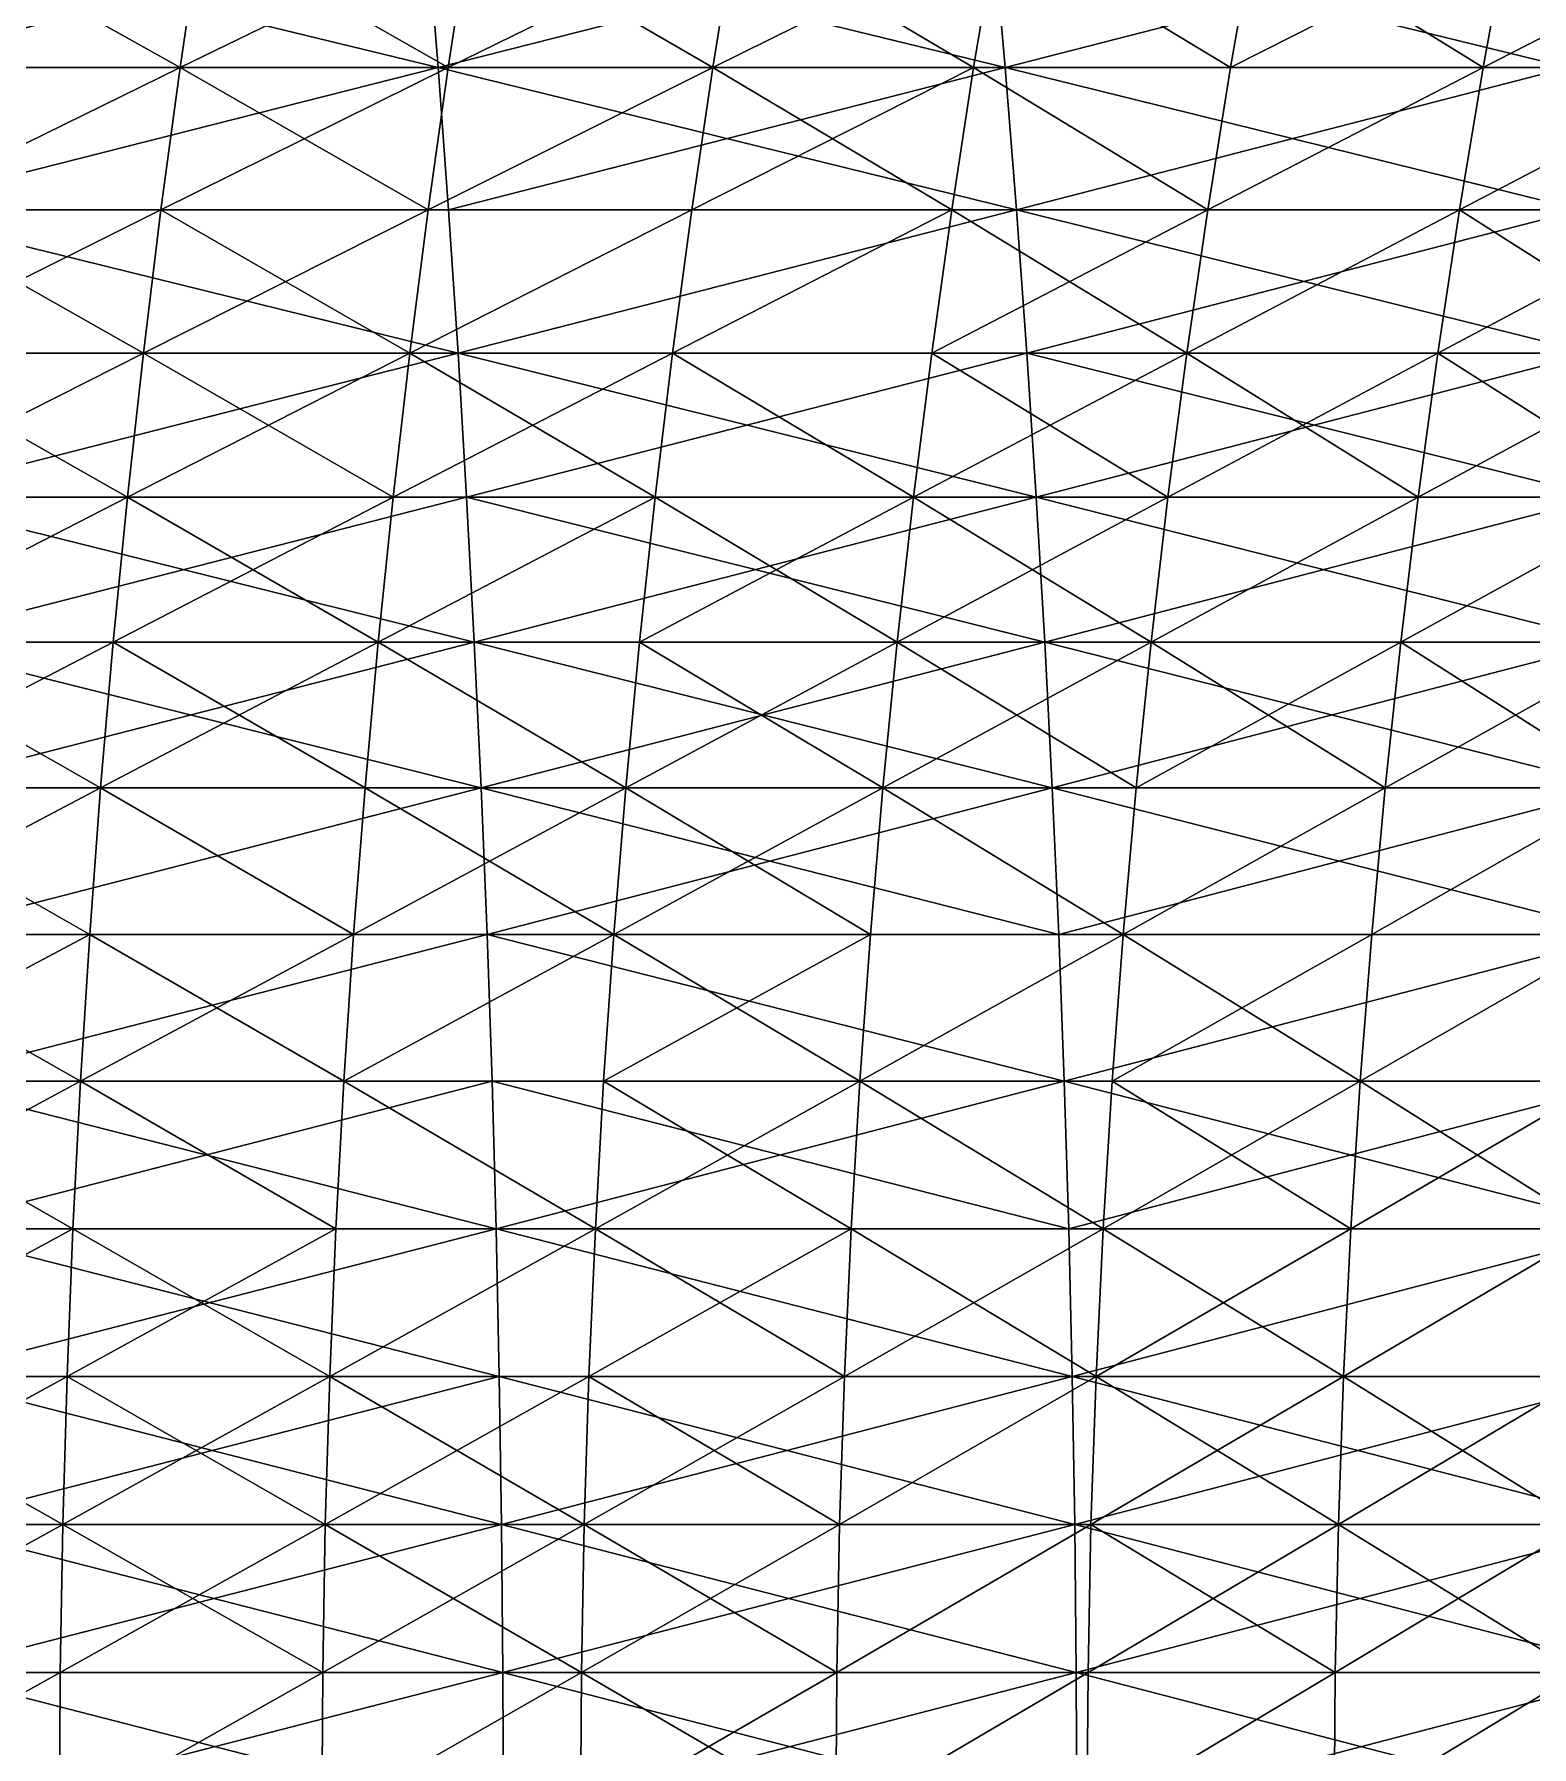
# Model space of a CAD drawing. Header units: millimetres. Extents: x -3250 to 8000, y -3250 to 3250.
# Drawn here: x 5526.6 to 5727.9, y 10 to 240.3 of the extents above; entities that cross this region are included whole.
import ezdxf

# ---------------------------------------------------------------- set-up
doc = ezdxf.new("R2010")
doc.units = ezdxf.units.MM
doc.header["$MEASUREMENT"] = 0
doc.layers.add('MESH_3D', color=2, linetype='CONTINUOUS')

msp = doc.modelspace()

# ---------------------------------------------------------------- linework, layer by layer
at = {"layer": 'MESH_3D'}
for points in [[(5502.8, 254.79, 520.84), (5580.85, 235.8, 533.4), (5504.16, 235.8, 514.88)], [(5502.8, 254.79, 520.84), (5579.34, 254.79, 539.32), (5580.85, 235.8, 533.4)], [(5579.34, 254.79, 26160.68), (5502.8, 254.79, 26179.16), (5504.16, 235.8, 26185.12)], [(5579.34, 254.79, 26160.68), (5504.16, 235.8, 26185.12), (5580.85, 235.8, 26166.6)], [(5509.63, 235.8, 2126.43), (5546.15, 235.8, 2144.58), (5548.94, 254.79, 2139.13)], [(5509.63, 235.8, 2126.43), (5548.94, 254.79, 2139.13), (5512.29, 254.79, 2120.92)], [(5546.15, 235.8, 24555.42), (5509.63, 235.8, 24573.57), (5512.29, 254.79, 24579.08)], [(5546.15, 235.8, 24555.42), (5512.29, 254.79, 24579.08), (5548.94, 254.79, 24560.87)], [(5546.15, 235.8, 2144.58), (5582.2, 235.8, 2163.63), (5548.94, 254.79, 2139.13)], [(5585.13, 254.79, 24541.74), (5546.15, 235.8, 24555.42), (5548.94, 254.79, 24560.87)], [(5582.2, 235.8, 24536.37), (5546.15, 235.8, 24555.42), (5585.13, 254.79, 24541.74)], [(5548.94, 254.79, 2139.13), (5582.2, 235.8, 2163.63), (5585.13, 254.79, 2158.26)], [(5579.34, 254.79, 539.32), (5657.06, 235.8, 553.82), (5580.85, 235.8, 533.4)], [(5579.34, 254.79, 539.32), (5655.41, 254.79, 559.7), (5657.06, 235.8, 553.82)], [(5655.41, 254.79, 26140.3), (5579.34, 254.79, 26160.68), (5580.85, 235.8, 26166.6)], [(5655.41, 254.79, 26140.3), (5580.85, 235.8, 26166.6), (5657.06, 235.8, 26146.18)], [(5582.2, 235.8, 2163.63), (5617.77, 235.8, 2183.58), (5620.83, 254.79, 2178.28)], [(5582.2, 235.8, 2163.63), (5620.83, 254.79, 2178.28), (5585.13, 254.79, 2158.26)], [(5617.77, 235.8, 24516.42), (5582.2, 235.8, 24536.37), (5585.13, 254.79, 24541.74)], [(5617.77, 235.8, 24516.42), (5585.13, 254.79, 24541.74), (5620.83, 254.79, 24521.72)], [(5617.77, 235.8, 2183.58), (5652.83, 235.8, 2204.41), (5620.83, 254.79, 2178.28)], [(5656.02, 254.79, 24500.81), (5617.77, 235.8, 24516.42), (5620.83, 254.79, 24521.72)], [(5652.83, 235.8, 24495.59), (5617.77, 235.8, 24516.42), (5656.02, 254.79, 24500.81)], [(5620.83, 254.79, 2178.28), (5652.83, 235.8, 2204.41), (5656.02, 254.79, 2199.19)], [(5652.83, 235.8, 2204.41), (5687.36, 235.8, 2226.1), (5656.02, 254.79, 2199.19)], [(5687.36, 235.8, 24473.9), (5652.83, 235.8, 24495.59), (5656.02, 254.79, 24500.81)], [(5655.41, 254.79, 559.7), (5730.94, 254.79, 581.97), (5732.74, 235.8, 576.13)], [(5655.41, 254.79, 559.7), (5732.74, 235.8, 576.13), (5657.06, 235.8, 553.82)], [(5730.94, 254.79, 26118.03), (5655.41, 254.79, 26140.3), (5657.06, 235.8, 26146.18)], [(5656.02, 254.79, 2199.19), (5687.36, 235.8, 2226.1), (5690.68, 254.79, 2220.96)], [(5687.36, 235.8, 24473.9), (5656.02, 254.79, 24500.81), (5690.68, 254.79, 24479.04)], [(5730.94, 254.79, 26118.03), (5657.06, 235.8, 26146.18), (5732.74, 235.8, 26123.87)], [(5687.36, 235.8, 2226.1), (5724.78, 254.79, 2243.6), (5690.68, 254.79, 2220.96)], [(5687.36, 235.8, 2226.1), (5721.33, 235.8, 2248.65), (5724.78, 254.79, 2243.6)], [(5721.33, 235.8, 24451.35), (5687.36, 235.8, 24473.9), (5690.68, 254.79, 24479.04)], [(5721.33, 235.8, 24451.35), (5690.68, 254.79, 24479.04), (5724.78, 254.79, 24456.4)], [(5721.33, 235.8, 2248.65), (5754.74, 235.8, 2272.04), (5758.31, 254.79, 2267.08)], [(5721.33, 235.8, 2248.65), (5758.31, 254.79, 2267.08), (5724.78, 254.79, 2243.6)], [(5754.74, 235.8, 24427.96), (5721.33, 235.8, 24451.35), (5724.78, 254.79, 24456.4)], [(5754.74, 235.8, 24427.96), (5724.78, 254.79, 24456.4), (5758.31, 254.79, 24432.92)], [(5504.16, 235.8, 514.88), (5580.85, 235.8, 533.4), (5505.41, 216.67, 509.38)], [(5580.85, 235.8, 26166.6), (5504.16, 235.8, 26185.12), (5505.41, 216.67, 26190.62)], [(5505.41, 216.67, 509.38), (5580.85, 235.8, 533.4), (5582.25, 216.67, 527.93)], [(5580.85, 235.8, 26166.6), (5505.41, 216.67, 26190.62), (5582.25, 216.67, 26172.07)], [(5507.19, 216.67, 2131.51), (5543.58, 216.67, 2149.6), (5546.15, 235.8, 2144.58)], [(5507.19, 216.67, 2131.51), (5546.15, 235.8, 2144.58), (5509.63, 235.8, 2126.43)], [(5546.15, 235.8, 24555.42), (5507.19, 216.67, 24568.49), (5509.63, 235.8, 24573.57)], [(5543.58, 216.67, 24550.4), (5507.19, 216.67, 24568.49), (5546.15, 235.8, 24555.42)], [(5543.58, 216.67, 2149.6), (5579.51, 216.67, 2168.59), (5582.2, 235.8, 2163.63)], [(5543.58, 216.67, 2149.6), (5582.2, 235.8, 2163.63), (5546.15, 235.8, 2144.58)], [(5579.51, 216.67, 24531.41), (5543.58, 216.67, 24550.4), (5546.15, 235.8, 24555.42)], [(5579.51, 216.67, 24531.41), (5546.15, 235.8, 24555.42), (5582.2, 235.8, 24536.37)], [(5579.51, 216.67, 2168.59), (5617.77, 235.8, 2183.58), (5582.2, 235.8, 2163.63)], [(5579.51, 216.67, 2168.59), (5614.95, 216.67, 2188.46), (5617.77, 235.8, 2183.58)], [(5617.77, 235.8, 24516.42), (5579.51, 216.67, 24531.41), (5582.2, 235.8, 24536.37)], [(5614.95, 216.67, 24511.54), (5579.51, 216.67, 24531.41), (5617.77, 235.8, 24516.42)], [(5580.85, 235.8, 533.4), (5658.59, 216.67, 548.39), (5582.25, 216.67, 527.93)], [(5580.85, 235.8, 533.4), (5657.06, 235.8, 553.82), (5658.59, 216.67, 548.39)], [(5657.06, 235.8, 26146.18), (5580.85, 235.8, 26166.6), (5582.25, 216.67, 26172.07)], [(5657.06, 235.8, 26146.18), (5582.25, 216.67, 26172.07), (5658.59, 216.67, 26151.61)], [(5614.95, 216.67, 2188.46), (5649.89, 216.67, 2209.22), (5652.83, 235.8, 2204.41)], [(5614.95, 216.67, 2188.46), (5652.83, 235.8, 2204.41), (5617.77, 235.8, 2183.58)], [(5649.89, 216.67, 24490.78), (5614.95, 216.67, 24511.54), (5617.77, 235.8, 24516.42)], [(5649.89, 216.67, 24490.78), (5617.77, 235.8, 24516.42), (5652.83, 235.8, 24495.59)], [(5649.89, 216.67, 2209.22), (5684.3, 216.67, 2230.84), (5652.83, 235.8, 2204.41)], [(5684.3, 216.67, 24469.16), (5649.89, 216.67, 24490.78), (5652.83, 235.8, 24495.59)], [(5652.83, 235.8, 2204.41), (5684.3, 216.67, 2230.84), (5687.36, 235.8, 2226.1)], [(5684.3, 216.67, 24469.16), (5652.83, 235.8, 24495.59), (5687.36, 235.8, 24473.9)], [(5657.06, 235.8, 553.82), (5732.74, 235.8, 576.13), (5734.4, 216.67, 570.74)], [(5657.06, 235.8, 553.82), (5734.4, 216.67, 570.74), (5658.59, 216.67, 548.39)], [(5732.74, 235.8, 26123.87), (5657.06, 235.8, 26146.18), (5658.59, 216.67, 26151.61)], [(5732.74, 235.8, 26123.87), (5658.59, 216.67, 26151.61), (5734.4, 216.67, 26129.26)], [(5684.3, 216.67, 2230.84), (5718.16, 216.67, 2253.31), (5721.33, 235.8, 2248.65)], [(5684.3, 216.67, 2230.84), (5721.33, 235.8, 2248.65), (5687.36, 235.8, 2226.1)], [(5721.33, 235.8, 24451.35), (5684.3, 216.67, 24469.16), (5687.36, 235.8, 24473.9)], [(5718.16, 216.67, 24446.69), (5684.3, 216.67, 24469.16), (5721.33, 235.8, 24451.35)], [(5718.16, 216.67, 2253.31), (5751.44, 216.67, 2276.62), (5754.74, 235.8, 2272.04)], [(5718.16, 216.67, 2253.31), (5754.74, 235.8, 2272.04), (5721.33, 235.8, 2248.65)], [(5754.74, 235.8, 24427.96), (5718.16, 216.67, 24446.69), (5721.33, 235.8, 24451.35)], [(5751.44, 216.67, 24423.38), (5718.16, 216.67, 24446.69), (5754.74, 235.8, 24427.96)], [(5504.95, 197.41, 2136.16), (5543.58, 216.67, 2149.6), (5507.19, 216.67, 2131.51)], [(5504.95, 197.41, 2136.16), (5541.22, 197.41, 2154.19), (5543.58, 216.67, 2149.6)], [(5541.22, 197.41, 24545.81), (5504.95, 197.41, 24563.84), (5507.19, 216.67, 24568.49)], [(5505.41, 216.67, 509.38), (5583.52, 197.41, 522.93), (5506.56, 197.41, 504.35)], [(5505.41, 216.67, 509.38), (5582.25, 216.67, 527.93), (5583.52, 197.41, 522.93)], [(5583.52, 197.41, 26177.07), (5505.41, 216.67, 26190.62), (5506.56, 197.41, 26195.65)], [(5582.25, 216.67, 26172.07), (5505.41, 216.67, 26190.62), (5583.52, 197.41, 26177.07)], [(5541.22, 197.41, 24545.81), (5507.19, 216.67, 24568.49), (5543.58, 216.67, 24550.4)], [(5541.22, 197.41, 2154.19), (5577.04, 197.41, 2173.12), (5579.51, 216.67, 2168.59)], [(5541.22, 197.41, 2154.19), (5579.51, 216.67, 2168.59), (5543.58, 216.67, 2149.6)], [(5577.04, 197.41, 24526.88), (5541.22, 197.41, 24545.81), (5543.58, 216.67, 24550.4)], [(5577.04, 197.41, 24526.88), (5543.58, 216.67, 24550.4), (5579.51, 216.67, 24531.41)], [(5577.04, 197.41, 2173.12), (5612.37, 197.41, 2192.94), (5614.95, 216.67, 2188.46)], [(5577.04, 197.41, 2173.12), (5614.95, 216.67, 2188.46), (5579.51, 216.67, 2168.59)], [(5614.95, 216.67, 24511.54), (5577.04, 197.41, 24526.88), (5579.51, 216.67, 24531.41)], [(5612.37, 197.41, 24507.06), (5577.04, 197.41, 24526.88), (5614.95, 216.67, 24511.54)], [(5582.25, 216.67, 527.93), (5658.59, 216.67, 548.39), (5583.52, 197.41, 522.93)], [(5658.59, 216.67, 26151.61), (5582.25, 216.67, 26172.07), (5583.52, 197.41, 26177.07)], [(5583.52, 197.41, 522.93), (5658.59, 216.67, 548.39), (5659.99, 197.41, 543.42)], [(5658.59, 216.67, 26151.61), (5583.52, 197.41, 26177.07), (5659.99, 197.41, 26156.58)], [(5612.37, 197.41, 2192.94), (5649.89, 216.67, 2209.22), (5614.95, 216.67, 2188.46)], [(5612.37, 197.41, 2192.94), (5647.2, 197.41, 2213.63), (5649.89, 216.67, 2209.22)], [(5649.89, 216.67, 24490.78), (5612.37, 197.41, 24507.06), (5614.95, 216.67, 24511.54)], [(5647.2, 197.41, 24486.37), (5612.37, 197.41, 24507.06), (5649.89, 216.67, 24490.78)], [(5647.2, 197.41, 2213.63), (5681.5, 197.41, 2235.18), (5684.3, 216.67, 2230.84)], [(5647.2, 197.41, 2213.63), (5684.3, 216.67, 2230.84), (5649.89, 216.67, 2209.22)], [(5681.5, 197.41, 24464.82), (5647.2, 197.41, 24486.37), (5649.89, 216.67, 24490.78)], [(5681.5, 197.41, 24464.82), (5649.89, 216.67, 24490.78), (5684.3, 216.67, 24469.16)], [(5658.59, 216.67, 548.39), (5734.4, 216.67, 570.74), (5735.92, 197.41, 565.81)], [(5658.59, 216.67, 548.39), (5735.92, 197.41, 565.81), (5659.99, 197.41, 543.42)], [(5734.4, 216.67, 26129.26), (5658.59, 216.67, 26151.61), (5659.99, 197.41, 26156.58)], [(5734.4, 216.67, 26129.26), (5659.99, 197.41, 26156.58), (5735.92, 197.41, 26134.19)], [(5681.5, 197.41, 2235.18), (5715.25, 197.41, 2257.58), (5718.16, 216.67, 2253.31)], [(5681.5, 197.41, 2235.18), (5718.16, 216.67, 2253.31), (5684.3, 216.67, 2230.84)], [(5718.16, 216.67, 24446.69), (5681.5, 197.41, 24464.82), (5684.3, 216.67, 24469.16)], [(5715.25, 197.41, 24442.42), (5681.5, 197.41, 24464.82), (5718.16, 216.67, 24446.69)], [(5715.25, 197.41, 2257.58), (5751.44, 216.67, 2276.62), (5718.16, 216.67, 2253.31)], [(5715.25, 197.41, 2257.58), (5748.43, 197.41, 2280.81), (5751.44, 216.67, 2276.62)], [(5748.43, 197.41, 24419.19), (5715.25, 197.41, 24442.42), (5718.16, 216.67, 24446.69)], [(5748.43, 197.41, 24419.19), (5718.16, 216.67, 24446.69), (5751.44, 216.67, 24423.38)], [(5502.92, 178.02, 2140.38), (5539.09, 178.02, 2158.36), (5541.22, 197.41, 2154.19)], [(5502.92, 178.02, 2140.38), (5541.22, 197.41, 2154.19), (5504.95, 197.41, 2136.16)], [(5539.09, 178.02, 24541.64), (5502.92, 178.02, 24559.62), (5504.95, 197.41, 24563.84)], [(5539.09, 178.02, 24541.64), (5504.95, 197.41, 24563.84), (5541.22, 197.41, 24545.81)], [(5506.56, 197.41, 504.35), (5583.52, 197.41, 522.93), (5507.6, 178.02, 499.79)], [(5583.52, 197.41, 26177.07), (5506.56, 197.41, 26195.65), (5507.6, 178.02, 26200.21)], [(5507.6, 178.02, 499.79), (5583.52, 197.41, 522.93), (5584.67, 178.02, 518.39)], [(5583.52, 197.41, 26177.07), (5507.6, 178.02, 26200.21), (5584.67, 178.02, 26181.61)], [(5539.09, 178.02, 2158.36), (5574.8, 178.02, 2177.23), (5577.04, 197.41, 2173.12)], [(5539.09, 178.02, 2158.36), (5577.04, 197.41, 2173.12), (5541.22, 197.41, 2154.19)], [(5574.8, 178.02, 24522.77), (5539.09, 178.02, 24541.64), (5541.22, 197.41, 24545.81)], [(5574.8, 178.02, 24522.77), (5541.22, 197.41, 24545.81), (5577.04, 197.41, 24526.88)], [(5574.8, 178.02, 2177.23), (5610.03, 178.02, 2196.99), (5612.37, 197.41, 2192.94)], [(5574.8, 178.02, 2177.23), (5612.37, 197.41, 2192.94), (5577.04, 197.41, 2173.12)], [(5610.03, 178.02, 24503.01), (5574.8, 178.02, 24522.77), (5577.04, 197.41, 24526.88)], [(5610.03, 178.02, 24503.01), (5577.04, 197.41, 24526.88), (5612.37, 197.41, 24507.06)], [(5583.52, 197.41, 522.93), (5659.99, 197.41, 543.42), (5661.26, 178.02, 538.91)], [(5583.52, 197.41, 522.93), (5661.26, 178.02, 538.91), (5584.67, 178.02, 518.39)], [(5659.99, 197.41, 26156.58), (5583.52, 197.41, 26177.07), (5584.67, 178.02, 26181.61)], [(5659.99, 197.41, 26156.58), (5584.67, 178.02, 26181.61), (5661.26, 178.02, 26161.09)], [(5610.03, 178.02, 2196.99), (5644.76, 178.02, 2217.62), (5612.37, 197.41, 2192.94)], [(5644.76, 178.02, 24482.38), (5610.03, 178.02, 24503.01), (5612.37, 197.41, 24507.06)], [(5612.37, 197.41, 2192.94), (5644.76, 178.02, 2217.62), (5647.2, 197.41, 2213.63)], [(5644.76, 178.02, 24482.38), (5612.37, 197.41, 24507.06), (5647.2, 197.41, 24486.37)], [(5644.76, 178.02, 2217.62), (5681.5, 197.41, 2235.18), (5647.2, 197.41, 2213.63)], [(5644.76, 178.02, 2217.62), (5678.96, 178.02, 2239.11), (5681.5, 197.41, 2235.18)], [(5678.96, 178.02, 24460.89), (5644.76, 178.02, 24482.38), (5647.2, 197.41, 24486.37)], [(5678.96, 178.02, 24460.89), (5647.2, 197.41, 24486.37), (5681.5, 197.41, 24464.82)], [(5659.99, 197.41, 543.42), (5735.92, 197.41, 565.81), (5737.3, 178.02, 561.33)], [(5659.99, 197.41, 543.42), (5737.3, 178.02, 561.33), (5661.26, 178.02, 538.91)], [(5735.92, 197.41, 26134.19), (5659.99, 197.41, 26156.58), (5661.26, 178.02, 26161.09)], [(5735.92, 197.41, 26134.19), (5661.26, 178.02, 26161.09), (5737.3, 178.02, 26138.67)], [(5678.96, 178.02, 2239.11), (5712.61, 178.02, 2261.45), (5715.25, 197.41, 2257.58)], [(5678.96, 178.02, 2239.11), (5715.25, 197.41, 2257.58), (5681.5, 197.41, 2235.18)], [(5712.61, 178.02, 24438.55), (5678.96, 178.02, 24460.89), (5681.5, 197.41, 24464.82)], [(5712.61, 178.02, 24438.55), (5681.5, 197.41, 24464.82), (5715.25, 197.41, 24442.42)], [(5712.61, 178.02, 2261.45), (5745.7, 178.02, 2284.61), (5748.43, 197.41, 2280.81)], [(5712.61, 178.02, 2261.45), (5748.43, 197.41, 2280.81), (5715.25, 197.41, 2257.58)], [(5745.7, 178.02, 24415.39), (5712.61, 178.02, 24438.55), (5715.25, 197.41, 24442.42)], [(5745.7, 178.02, 24415.39), (5715.25, 197.41, 24442.42), (5748.43, 197.41, 24419.19)], [(5501.1, 158.52, 2144.16), (5537.17, 158.52, 2162.09), (5539.09, 178.02, 2158.36)], [(5501.1, 158.52, 2144.16), (5539.09, 178.02, 2158.36), (5502.92, 178.02, 2140.38)], [(5539.09, 178.02, 24541.64), (5501.1, 158.52, 24555.84), (5502.92, 178.02, 24559.62)], [(5537.17, 158.52, 24537.91), (5501.1, 158.52, 24555.84), (5539.09, 178.02, 24541.64)], [(5507.6, 178.02, 499.79), (5584.67, 178.02, 518.39), (5585.71, 158.52, 514.32)], [(5507.6, 178.02, 499.79), (5585.71, 158.52, 514.32), (5508.54, 158.52, 495.69)], [(5584.67, 178.02, 26181.61), (5507.6, 178.02, 26200.21), (5508.54, 158.52, 26204.31)], [(5584.67, 178.02, 26181.61), (5508.54, 158.52, 26204.31), (5585.71, 158.52, 26185.68)], [(5537.17, 158.52, 2162.09), (5572.79, 158.52, 2180.92), (5574.8, 178.02, 2177.23)], [(5537.17, 158.52, 2162.09), (5574.8, 178.02, 2177.23), (5539.09, 178.02, 2158.36)], [(5572.79, 158.52, 24519.08), (5537.17, 158.52, 24537.91), (5539.09, 178.02, 24541.64)], [(5572.79, 158.52, 24519.08), (5539.09, 178.02, 24541.64), (5574.8, 178.02, 24522.77)], [(5572.79, 158.52, 2180.92), (5610.03, 178.02, 2196.99), (5574.8, 178.02, 2177.23)], [(5572.79, 158.52, 2180.92), (5607.93, 158.52, 2200.62), (5610.03, 178.02, 2196.99)], [(5610.03, 178.02, 24503.01), (5572.79, 158.52, 24519.08), (5574.8, 178.02, 24522.77)], [(5607.93, 158.52, 24499.38), (5572.79, 158.52, 24519.08), (5610.03, 178.02, 24503.01)], [(5584.67, 178.02, 518.39), (5661.26, 178.02, 538.91), (5662.39, 158.52, 534.87)], [(5584.67, 178.02, 518.39), (5662.39, 158.52, 534.87), (5585.71, 158.52, 514.32)], [(5661.26, 178.02, 26161.09), (5584.67, 178.02, 26181.61), (5585.71, 158.52, 26185.68)], [(5661.26, 178.02, 26161.09), (5585.71, 158.52, 26185.68), (5662.39, 158.52, 26165.13)], [(5607.93, 158.52, 2200.62), (5644.76, 178.02, 2217.62), (5610.03, 178.02, 2196.99)], [(5607.93, 158.52, 2200.62), (5642.57, 158.52, 2221.2), (5644.76, 178.02, 2217.62)], [(5642.57, 158.52, 24478.8), (5607.93, 158.52, 24499.38), (5610.03, 178.02, 24503.01)], [(5642.57, 158.52, 24478.8), (5610.03, 178.02, 24503.01), (5644.76, 178.02, 24482.38)], [(5642.57, 158.52, 2221.2), (5676.68, 158.52, 2242.63), (5678.96, 178.02, 2239.11)], [(5642.57, 158.52, 2221.2), (5678.96, 178.02, 2239.11), (5644.76, 178.02, 2217.62)], [(5676.68, 158.52, 24457.37), (5642.57, 158.52, 24478.8), (5644.76, 178.02, 24482.38)], [(5676.68, 158.52, 24457.37), (5644.76, 178.02, 24482.38), (5678.96, 178.02, 24460.89)], [(5661.26, 178.02, 538.91), (5738.54, 158.52, 557.32), (5662.39, 158.52, 534.87)], [(5661.26, 178.02, 538.91), (5737.3, 178.02, 561.33), (5738.54, 158.52, 557.32)], [(5737.3, 178.02, 26138.67), (5661.26, 178.02, 26161.09), (5662.39, 158.52, 26165.13)], [(5737.3, 178.02, 26138.67), (5662.39, 158.52, 26165.13), (5738.54, 158.52, 26142.68)], [(5676.68, 158.52, 2242.63), (5710.25, 158.52, 2264.91), (5712.61, 178.02, 2261.45)], [(5676.68, 158.52, 2242.63), (5712.61, 178.02, 2261.45), (5678.96, 178.02, 2239.11)], [(5712.61, 178.02, 24438.55), (5676.68, 158.52, 24457.37), (5678.96, 178.02, 24460.89)], [(5710.25, 158.52, 24435.09), (5676.68, 158.52, 24457.37), (5712.61, 178.02, 24438.55)], [(5710.25, 158.52, 2264.91), (5745.7, 178.02, 2284.61), (5712.61, 178.02, 2261.45)], [(5710.25, 158.52, 2264.91), (5743.25, 158.52, 2288.02), (5745.7, 178.02, 2284.61)], [(5745.7, 178.02, 24415.39), (5710.25, 158.52, 24435.09), (5712.61, 178.02, 24438.55)], [(5743.25, 158.52, 24411.98), (5710.25, 158.52, 24435.09), (5745.7, 178.02, 24415.39)], [(5499.49, 138.92, 2147.5), (5537.17, 158.52, 2162.09), (5501.1, 158.52, 2144.16)], [(5499.49, 138.92, 2147.5), (5535.48, 138.92, 2165.39), (5537.17, 158.52, 2162.09)], [(5535.48, 138.92, 24534.61), (5499.49, 138.92, 24552.5), (5501.1, 158.52, 24555.84)], [(5535.48, 138.92, 24534.61), (5501.1, 158.52, 24555.84), (5537.17, 158.52, 24537.91)], [(5508.54, 158.52, 495.69), (5586.62, 138.92, 510.73), (5509.36, 138.92, 492.08)], [(5508.54, 158.52, 495.69), (5585.71, 158.52, 514.32), (5586.62, 138.92, 510.73)], [(5585.71, 158.52, 26185.68), (5508.54, 158.52, 26204.31), (5509.36, 138.92, 26207.92)], [(5585.71, 158.52, 26185.68), (5509.36, 138.92, 26207.92), (5586.62, 138.92, 26189.27)], [(5535.48, 138.92, 2165.39), (5571.02, 138.92, 2184.17), (5572.79, 158.52, 2180.92)], [(5535.48, 138.92, 2165.39), (5572.79, 158.52, 2180.92), (5537.17, 158.52, 2162.09)], [(5571.02, 138.92, 24515.83), (5535.48, 138.92, 24534.61), (5537.17, 158.52, 24537.91)], [(5571.02, 138.92, 24515.83), (5537.17, 158.52, 24537.91), (5572.79, 158.52, 24519.08)], [(5571.02, 138.92, 2184.17), (5606.08, 138.92, 2203.83), (5572.79, 158.52, 2180.92)], [(5606.08, 138.92, 24496.17), (5571.02, 138.92, 24515.83), (5572.79, 158.52, 24519.08)], [(5572.79, 158.52, 2180.92), (5606.08, 138.92, 2203.83), (5607.93, 158.52, 2200.62)], [(5606.08, 138.92, 24496.17), (5572.79, 158.52, 24519.08), (5607.93, 158.52, 24499.38)], [(5585.71, 158.52, 514.32), (5663.4, 138.92, 531.3), (5586.62, 138.92, 510.73)], [(5585.71, 158.52, 514.32), (5662.39, 158.52, 534.87), (5663.4, 138.92, 531.3)], [(5662.39, 158.52, 26165.13), (5585.71, 158.52, 26185.68), (5586.62, 138.92, 26189.27)], [(5662.39, 158.52, 26165.13), (5586.62, 138.92, 26189.27), (5663.4, 138.92, 26168.7)], [(5606.08, 138.92, 2203.83), (5642.57, 158.52, 2221.2), (5607.93, 158.52, 2200.62)], [(5606.08, 138.92, 2203.83), (5640.63, 138.92, 2224.36), (5642.57, 158.52, 2221.2)], [(5640.63, 138.92, 24475.64), (5606.08, 138.92, 24496.17), (5607.93, 158.52, 24499.38)], [(5640.63, 138.92, 24475.64), (5607.93, 158.52, 24499.38), (5642.57, 158.52, 24478.8)], [(5640.63, 138.92, 2224.36), (5676.68, 158.52, 2242.63), (5642.57, 158.52, 2221.2)], [(5640.63, 138.92, 2224.36), (5674.67, 138.92, 2245.75), (5676.68, 158.52, 2242.63)], [(5674.67, 138.92, 24454.25), (5640.63, 138.92, 24475.64), (5642.57, 158.52, 24478.8)], [(5674.67, 138.92, 24454.25), (5642.57, 158.52, 24478.8), (5676.68, 158.52, 24457.37)], [(5662.39, 158.52, 534.87), (5739.63, 138.92, 553.78), (5663.4, 138.92, 531.3)], [(5662.39, 158.52, 534.87), (5738.54, 158.52, 557.32), (5739.63, 138.92, 553.78)], [(5738.54, 158.52, 26142.68), (5662.39, 158.52, 26165.13), (5663.4, 138.92, 26168.7)], [(5738.54, 158.52, 26142.68), (5663.4, 138.92, 26168.7), (5739.63, 138.92, 26146.22)], [(5674.67, 138.92, 2245.75), (5708.16, 138.92, 2267.98), (5710.25, 158.52, 2264.91)], [(5674.67, 138.92, 2245.75), (5710.25, 158.52, 2264.91), (5676.68, 158.52, 2242.63)], [(5708.16, 138.92, 24432.02), (5674.67, 138.92, 24454.25), (5676.68, 158.52, 24457.37)], [(5708.16, 138.92, 24432.02), (5676.68, 158.52, 24457.37), (5710.25, 158.52, 24435.09)], [(5708.16, 138.92, 2267.98), (5743.25, 158.52, 2288.02), (5710.25, 158.52, 2264.91)], [(5708.16, 138.92, 2267.98), (5741.08, 138.92, 2291.03), (5743.25, 158.52, 2288.02)], [(5741.08, 138.92, 24408.97), (5708.16, 138.92, 24432.02), (5710.25, 158.52, 24435.09)], [(5741.08, 138.92, 24408.97), (5710.25, 158.52, 24435.09), (5743.25, 158.52, 24411.98)], [(5498.09, 119.23, 2150.4), (5534.01, 119.23, 2168.25), (5535.48, 138.92, 2165.39)], [(5498.09, 119.23, 2150.4), (5535.48, 138.92, 2165.39), (5499.49, 138.92, 2147.5)], [(5534.01, 119.23, 24531.75), (5498.09, 119.23, 24549.6), (5499.49, 138.92, 24552.5)], [(5534.01, 119.23, 24531.75), (5499.49, 138.92, 24552.5), (5535.48, 138.92, 24534.61)], [(5509.36, 138.92, 492.08), (5586.62, 138.92, 510.73), (5510.08, 119.23, 488.94)], [(5586.62, 138.92, 26189.27), (5509.36, 138.92, 26207.92), (5510.08, 119.23, 26211.06)], [(5510.08, 119.23, 488.94), (5586.62, 138.92, 510.73), (5587.42, 119.23, 507.61)], [(5586.62, 138.92, 26189.27), (5510.08, 119.23, 26211.06), (5587.42, 119.23, 26192.39)], [(5534.01, 119.23, 2168.25), (5569.48, 119.23, 2187), (5535.48, 138.92, 2165.39)], [(5569.48, 119.23, 24513), (5534.01, 119.23, 24531.75), (5535.48, 138.92, 24534.61)], [(5535.48, 138.92, 2165.39), (5569.48, 119.23, 2187), (5571.02, 138.92, 2184.17)], [(5569.48, 119.23, 24513), (5535.48, 138.92, 24534.61), (5571.02, 138.92, 24515.83)], [(5569.48, 119.23, 2187), (5606.08, 138.92, 2203.83), (5571.02, 138.92, 2184.17)], [(5569.48, 119.23, 2187), (5604.47, 119.23, 2206.62), (5606.08, 138.92, 2203.83)], [(5604.47, 119.23, 24493.38), (5569.48, 119.23, 24513), (5571.02, 138.92, 24515.83)], [(5604.47, 119.23, 24493.38), (5571.02, 138.92, 24515.83), (5606.08, 138.92, 24496.17)], [(5586.62, 138.92, 510.73), (5664.27, 119.23, 528.2), (5587.42, 119.23, 507.61)], [(5586.62, 138.92, 510.73), (5663.4, 138.92, 531.3), (5664.27, 119.23, 528.2)], [(5663.4, 138.92, 26168.7), (5586.62, 138.92, 26189.27), (5587.42, 119.23, 26192.39)], [(5663.4, 138.92, 26168.7), (5587.42, 119.23, 26192.39), (5664.27, 119.23, 26171.8)], [(5604.47, 119.23, 2206.62), (5638.96, 119.23, 2227.11), (5606.08, 138.92, 2203.83)], [(5640.63, 138.92, 24475.64), (5604.47, 119.23, 24493.38), (5606.08, 138.92, 24496.17)], [(5638.96, 119.23, 24472.89), (5604.47, 119.23, 24493.38), (5640.63, 138.92, 24475.64)], [(5606.08, 138.92, 2203.83), (5638.96, 119.23, 2227.11), (5640.63, 138.92, 2224.36)], [(5638.96, 119.23, 2227.11), (5672.92, 119.23, 2248.45), (5640.63, 138.92, 2224.36)], [(5672.92, 119.23, 24451.55), (5638.96, 119.23, 24472.89), (5640.63, 138.92, 24475.64)], [(5640.63, 138.92, 2224.36), (5672.92, 119.23, 2248.45), (5674.67, 138.92, 2245.75)], [(5672.92, 119.23, 24451.55), (5640.63, 138.92, 24475.64), (5674.67, 138.92, 24454.25)], [(5663.4, 138.92, 531.3), (5740.58, 119.23, 550.71), (5664.27, 119.23, 528.2)], [(5663.4, 138.92, 531.3), (5739.63, 138.92, 553.78), (5740.58, 119.23, 550.71)], [(5739.63, 138.92, 26146.22), (5663.4, 138.92, 26168.7), (5664.27, 119.23, 26171.8)], [(5739.63, 138.92, 26146.22), (5664.27, 119.23, 26171.8), (5740.58, 119.23, 26149.29)], [(5672.92, 119.23, 2248.45), (5708.16, 138.92, 2267.98), (5674.67, 138.92, 2245.75)], [(5672.92, 119.23, 2248.45), (5706.35, 119.23, 2270.64), (5708.16, 138.92, 2267.98)], [(5708.16, 138.92, 24432.02), (5672.92, 119.23, 24451.55), (5674.67, 138.92, 24454.25)], [(5706.35, 119.23, 24429.36), (5672.92, 119.23, 24451.55), (5708.16, 138.92, 24432.02)], [(5706.35, 119.23, 2270.64), (5739.21, 119.23, 2293.64), (5741.08, 138.92, 2291.03)], [(5706.35, 119.23, 2270.64), (5741.08, 138.92, 2291.03), (5708.16, 138.92, 2267.98)], [(5741.08, 138.92, 24408.97), (5706.35, 119.23, 24429.36), (5708.16, 138.92, 24432.02)], [(5739.21, 119.23, 24406.36), (5706.35, 119.23, 24429.36), (5741.08, 138.92, 24408.97)], [(5496.91, 99.47, 2152.86), (5534.01, 119.23, 2168.25), (5498.09, 119.23, 2150.4)], [(5496.91, 99.47, 2152.86), (5532.77, 99.47, 2170.68), (5534.01, 119.23, 2168.25)], [(5532.77, 99.47, 24529.32), (5496.91, 99.47, 24547.14), (5498.09, 119.23, 24549.6)], [(5532.77, 99.47, 24529.32), (5498.09, 119.23, 24549.6), (5534.01, 119.23, 24531.75)], [(5510.08, 119.23, 488.94), (5587.42, 119.23, 507.61), (5510.69, 99.47, 486.28)], [(5587.42, 119.23, 26192.39), (5510.08, 119.23, 26211.06), (5510.69, 99.47, 26213.72)], [(5510.69, 99.47, 486.28), (5587.42, 119.23, 507.61), (5588.09, 99.47, 504.97)], [(5587.42, 119.23, 26192.39), (5510.69, 99.47, 26213.72), (5588.09, 99.47, 26195.03)], [(5532.77, 99.47, 2170.68), (5568.18, 99.47, 2189.39), (5569.48, 119.23, 2187)], [(5532.77, 99.47, 2170.68), (5569.48, 119.23, 2187), (5534.01, 119.23, 2168.25)], [(5568.18, 99.47, 24510.61), (5532.77, 99.47, 24529.32), (5534.01, 119.23, 24531.75)], [(5568.18, 99.47, 24510.61), (5534.01, 119.23, 24531.75), (5569.48, 119.23, 24513)], [(5568.18, 99.47, 2189.39), (5604.47, 119.23, 2206.62), (5569.48, 119.23, 2187)], [(5568.18, 99.47, 2189.39), (5603.1, 99.47, 2208.98), (5604.47, 119.23, 2206.62)], [(5604.47, 119.23, 24493.38), (5568.18, 99.47, 24510.61), (5569.48, 119.23, 24513)], [(5603.1, 99.47, 24491.02), (5568.18, 99.47, 24510.61), (5604.47, 119.23, 24493.38)], [(5587.42, 119.23, 507.61), (5665.01, 99.47, 525.58), (5588.09, 99.47, 504.97)], [(5587.42, 119.23, 507.61), (5664.27, 119.23, 528.2), (5665.01, 99.47, 525.58)], [(5665.01, 99.47, 26174.42), (5587.42, 119.23, 26192.39), (5588.09, 99.47, 26195.03)], [(5664.27, 119.23, 26171.8), (5587.42, 119.23, 26192.39), (5665.01, 99.47, 26174.42)], [(5603.1, 99.47, 2208.98), (5638.96, 119.23, 2227.11), (5604.47, 119.23, 2206.62)], [(5603.1, 99.47, 2208.98), (5637.53, 99.47, 2229.44), (5638.96, 119.23, 2227.11)], [(5637.53, 99.47, 24470.56), (5603.1, 99.47, 24491.02), (5604.47, 119.23, 24493.38)], [(5637.53, 99.47, 24470.56), (5604.47, 119.23, 24493.38), (5638.96, 119.23, 24472.89)], [(5637.53, 99.47, 2229.44), (5672.92, 119.23, 2248.45), (5638.96, 119.23, 2227.11)], [(5637.53, 99.47, 2229.44), (5671.44, 99.47, 2250.74), (5672.92, 119.23, 2248.45)], [(5672.92, 119.23, 24451.55), (5637.53, 99.47, 24470.56), (5638.96, 119.23, 24472.89)], [(5671.44, 99.47, 24449.26), (5637.53, 99.47, 24470.56), (5672.92, 119.23, 24451.55)], [(5664.27, 119.23, 528.2), (5740.58, 119.23, 550.71), (5665.01, 99.47, 525.58)], [(5740.58, 119.23, 26149.29), (5664.27, 119.23, 26171.8), (5665.01, 99.47, 26174.42)], [(5665.01, 99.47, 525.58), (5740.58, 119.23, 550.71), (5741.39, 99.47, 548.1)], [(5740.58, 119.23, 26149.29), (5665.01, 99.47, 26174.42), (5741.39, 99.47, 26151.9)], [(5671.44, 99.47, 2250.74), (5704.81, 99.47, 2272.89), (5706.35, 119.23, 2270.64)], [(5671.44, 99.47, 2250.74), (5706.35, 119.23, 2270.64), (5672.92, 119.23, 2248.45)], [(5704.81, 99.47, 24427.11), (5671.44, 99.47, 24449.26), (5672.92, 119.23, 24451.55)], [(5704.81, 99.47, 24427.11), (5672.92, 119.23, 24451.55), (5706.35, 119.23, 24429.36)], [(5704.81, 99.47, 2272.89), (5737.61, 99.47, 2295.86), (5739.21, 119.23, 2293.64)], [(5704.81, 99.47, 2272.89), (5739.21, 119.23, 2293.64), (5706.35, 119.23, 2270.64)], [(5739.21, 119.23, 24406.36), (5704.81, 99.47, 24427.11), (5706.35, 119.23, 24429.36)], [(5737.61, 99.47, 24404.14), (5704.81, 99.47, 24427.11), (5739.21, 119.23, 24406.36)], [(5495.94, 79.65, 2154.87), (5531.75, 79.65, 2172.67), (5532.77, 99.47, 2170.68)], [(5495.94, 79.65, 2154.87), (5532.77, 99.47, 2170.68), (5496.91, 99.47, 2152.86)], [(5531.75, 79.65, 24527.33), (5495.94, 79.65, 24545.13), (5496.91, 99.47, 24547.14)], [(5531.75, 79.65, 24527.33), (5496.91, 99.47, 24547.14), (5532.77, 99.47, 24529.32)], [(5510.69, 99.47, 486.28), (5588.64, 79.65, 502.81), (5511.18, 79.65, 484.11)], [(5510.69, 99.47, 486.28), (5588.09, 99.47, 504.97), (5588.64, 79.65, 502.81)], [(5588.09, 99.47, 26195.03), (5510.69, 99.47, 26213.72), (5511.18, 79.65, 26215.89)], [(5588.09, 99.47, 26195.03), (5511.18, 79.65, 26215.89), (5588.64, 79.65, 26197.19)], [(5531.75, 79.65, 2172.67), (5567.11, 79.65, 2191.35), (5532.77, 99.47, 2170.68)], [(5567.11, 79.65, 24508.65), (5531.75, 79.65, 24527.33), (5532.77, 99.47, 24529.32)], [(5532.77, 99.47, 2170.68), (5567.11, 79.65, 2191.35), (5568.18, 99.47, 2189.39)], [(5567.11, 79.65, 24508.65), (5532.77, 99.47, 24529.32), (5568.18, 99.47, 24510.61)], [(5567.11, 79.65, 2191.35), (5601.99, 79.65, 2210.92), (5568.18, 99.47, 2189.39)], [(5601.99, 79.65, 24489.08), (5567.11, 79.65, 24508.65), (5568.18, 99.47, 24510.61)], [(5568.18, 99.47, 2189.39), (5601.99, 79.65, 2210.92), (5603.1, 99.47, 2208.98)], [(5601.99, 79.65, 24489.08), (5568.18, 99.47, 24510.61), (5603.1, 99.47, 24491.02)], [(5588.09, 99.47, 504.97), (5665.01, 99.47, 525.58), (5665.61, 79.65, 523.43)], [(5588.09, 99.47, 504.97), (5665.61, 79.65, 523.43), (5588.64, 79.65, 502.81)], [(5665.01, 99.47, 26174.42), (5588.09, 99.47, 26195.03), (5588.64, 79.65, 26197.19)], [(5665.01, 99.47, 26174.42), (5588.64, 79.65, 26197.19), (5665.61, 79.65, 26176.57)], [(5601.99, 79.65, 2210.92), (5636.37, 79.65, 2231.34), (5637.53, 99.47, 2229.44)], [(5601.99, 79.65, 2210.92), (5637.53, 99.47, 2229.44), (5603.1, 99.47, 2208.98)], [(5636.37, 79.65, 24468.66), (5601.99, 79.65, 24489.08), (5603.1, 99.47, 24491.02)], [(5636.37, 79.65, 24468.66), (5603.1, 99.47, 24491.02), (5637.53, 99.47, 24470.56)], [(5636.37, 79.65, 2231.34), (5670.23, 79.65, 2252.62), (5637.53, 99.47, 2229.44)], [(5670.23, 79.65, 24447.38), (5636.37, 79.65, 24468.66), (5637.53, 99.47, 24470.56)], [(5637.53, 99.47, 2229.44), (5670.23, 79.65, 2252.62), (5671.44, 99.47, 2250.74)], [(5670.23, 79.65, 24447.38), (5637.53, 99.47, 24470.56), (5671.44, 99.47, 24449.26)], [(5665.01, 99.47, 525.58), (5741.39, 99.47, 548.1), (5742.04, 79.65, 545.97)], [(5665.01, 99.47, 525.58), (5742.04, 79.65, 545.97), (5665.61, 79.65, 523.43)], [(5741.39, 99.47, 26151.9), (5665.01, 99.47, 26174.42), (5665.61, 79.65, 26176.57)], [(5741.39, 99.47, 26151.9), (5665.61, 79.65, 26176.57), (5742.04, 79.65, 26154.03)], [(5670.23, 79.65, 2252.62), (5703.55, 79.65, 2274.73), (5704.81, 99.47, 2272.89)], [(5670.23, 79.65, 2252.62), (5704.81, 99.47, 2272.89), (5671.44, 99.47, 2250.74)], [(5703.55, 79.65, 24425.27), (5670.23, 79.65, 24447.38), (5671.44, 99.47, 24449.26)], [(5703.55, 79.65, 24425.27), (5671.44, 99.47, 24449.26), (5704.81, 99.47, 24427.11)], [(5703.55, 79.65, 2274.73), (5736.31, 79.65, 2297.67), (5737.61, 99.47, 2295.86)], [(5703.55, 79.65, 2274.73), (5737.61, 99.47, 2295.86), (5704.81, 99.47, 2272.89)], [(5736.31, 79.65, 24402.33), (5703.55, 79.65, 24425.27), (5704.81, 99.47, 24427.11)], [(5736.31, 79.65, 24402.33), (5704.81, 99.47, 24427.11), (5737.61, 99.47, 24404.14)], [(5495.18, 59.78, 2156.43), (5530.96, 59.78, 2174.21), (5531.75, 79.65, 2172.67)], [(5495.18, 59.78, 2156.43), (5531.75, 79.65, 2172.67), (5495.94, 79.65, 2154.87)], [(5531.75, 79.65, 24527.33), (5495.18, 59.78, 24543.57), (5495.94, 79.65, 24545.13)], [(5530.96, 59.78, 24525.79), (5495.18, 59.78, 24543.57), (5531.75, 79.65, 24527.33)], [(5511.18, 79.65, 484.11), (5588.64, 79.65, 502.81), (5589.07, 59.78, 501.12)], [(5511.18, 79.65, 484.11), (5589.07, 59.78, 501.12), (5511.57, 59.78, 482.41)], [(5588.64, 79.65, 26197.19), (5511.18, 79.65, 26215.89), (5511.57, 59.78, 26217.59)], [(5588.64, 79.65, 26197.19), (5511.57, 59.78, 26217.59), (5589.07, 59.78, 26198.88)], [(5530.96, 59.78, 2174.21), (5567.11, 79.65, 2191.35), (5531.75, 79.65, 2172.67)], [(5530.96, 59.78, 2174.21), (5566.28, 59.78, 2192.88), (5567.11, 79.65, 2191.35)], [(5566.28, 59.78, 24507.12), (5530.96, 59.78, 24525.79), (5531.75, 79.65, 24527.33)], [(5566.28, 59.78, 24507.12), (5531.75, 79.65, 24527.33), (5567.11, 79.65, 24508.65)], [(5566.28, 59.78, 2192.88), (5601.99, 79.65, 2210.92), (5567.11, 79.65, 2191.35)], [(5566.28, 59.78, 2192.88), (5601.12, 59.78, 2212.42), (5601.99, 79.65, 2210.92)], [(5601.99, 79.65, 24489.08), (5566.28, 59.78, 24507.12), (5567.11, 79.65, 24508.65)], [(5601.12, 59.78, 24487.58), (5566.28, 59.78, 24507.12), (5601.99, 79.65, 24489.08)], [(5588.64, 79.65, 502.81), (5665.61, 79.65, 523.43), (5666.08, 59.78, 521.76)], [(5588.64, 79.65, 502.81), (5666.08, 59.78, 521.76), (5589.07, 59.78, 501.12)], [(5666.08, 59.78, 26178.24), (5588.64, 79.65, 26197.19), (5589.07, 59.78, 26198.88)], [(5665.61, 79.65, 26176.57), (5588.64, 79.65, 26197.19), (5666.08, 59.78, 26178.24)], [(5601.12, 59.78, 2212.42), (5636.37, 79.65, 2231.34), (5601.99, 79.65, 2210.92)], [(5601.12, 59.78, 2212.42), (5635.46, 59.78, 2232.83), (5636.37, 79.65, 2231.34)], [(5635.46, 59.78, 24467.17), (5601.12, 59.78, 24487.58), (5601.99, 79.65, 24489.08)], [(5635.46, 59.78, 24467.17), (5601.99, 79.65, 24489.08), (5636.37, 79.65, 24468.66)], [(5635.46, 59.78, 2232.83), (5670.23, 79.65, 2252.62), (5636.37, 79.65, 2231.34)], [(5635.46, 59.78, 2232.83), (5669.29, 59.78, 2254.08), (5670.23, 79.65, 2252.62)], [(5669.29, 59.78, 24445.92), (5635.46, 59.78, 24467.17), (5636.37, 79.65, 24468.66)], [(5669.29, 59.78, 24445.92), (5636.37, 79.65, 24468.66), (5670.23, 79.65, 24447.38)], [(5665.61, 79.65, 523.43), (5742.04, 79.65, 545.97), (5666.08, 59.78, 521.76)], [(5742.04, 79.65, 26154.03), (5665.61, 79.65, 26176.57), (5666.08, 59.78, 26178.24)], [(5666.08, 59.78, 521.76), (5742.04, 79.65, 545.97), (5742.56, 59.78, 544.3)], [(5742.04, 79.65, 26154.03), (5666.08, 59.78, 26178.24), (5742.56, 59.78, 26155.7)], [(5669.29, 59.78, 2254.08), (5702.57, 59.78, 2276.17), (5703.55, 79.65, 2274.73)], [(5669.29, 59.78, 2254.08), (5703.55, 79.65, 2274.73), (5670.23, 79.65, 2252.62)], [(5702.57, 59.78, 24423.83), (5669.29, 59.78, 24445.92), (5670.23, 79.65, 24447.38)], [(5702.57, 59.78, 24423.83), (5670.23, 79.65, 24447.38), (5703.55, 79.65, 24425.27)], [(5702.57, 59.78, 2276.17), (5735.3, 59.78, 2299.08), (5736.31, 79.65, 2297.67)], [(5702.57, 59.78, 2276.17), (5736.31, 79.65, 2297.67), (5703.55, 79.65, 2274.73)], [(5736.31, 79.65, 24402.33), (5702.57, 59.78, 24423.83), (5703.55, 79.65, 24425.27)], [(5735.3, 59.78, 24400.92), (5702.57, 59.78, 24423.83), (5736.31, 79.65, 24402.33)], [(5494.65, 39.88, 2157.55), (5530.39, 39.88, 2175.32), (5530.96, 59.78, 2174.21)], [(5494.65, 39.88, 2157.55), (5530.96, 59.78, 2174.21), (5495.18, 59.78, 2156.43)], [(5530.39, 39.88, 24524.68), (5494.65, 39.88, 24542.45), (5495.18, 59.78, 24543.57)], [(5530.39, 39.88, 24524.68), (5495.18, 59.78, 24543.57), (5530.96, 59.78, 24525.79)], [(5511.57, 59.78, 482.41), (5589.38, 39.88, 499.92), (5511.85, 39.88, 481.2)], [(5511.57, 59.78, 482.41), (5589.07, 59.78, 501.12), (5589.38, 39.88, 499.92)], [(5589.07, 59.78, 26198.88), (5511.57, 59.78, 26217.59), (5511.85, 39.88, 26218.8)], [(5589.07, 59.78, 26198.88), (5511.85, 39.88, 26218.8), (5589.38, 39.88, 26200.08)], [(5530.39, 39.88, 2175.32), (5565.68, 39.88, 2193.97), (5566.28, 59.78, 2192.88)], [(5530.39, 39.88, 2175.32), (5566.28, 59.78, 2192.88), (5530.96, 59.78, 2174.21)], [(5565.68, 39.88, 24506.03), (5530.39, 39.88, 24524.68), (5530.96, 59.78, 24525.79)], [(5565.68, 39.88, 24506.03), (5530.96, 59.78, 24525.79), (5566.28, 59.78, 24507.12)], [(5565.68, 39.88, 2193.97), (5601.12, 59.78, 2212.42), (5566.28, 59.78, 2192.88)], [(5565.68, 39.88, 2193.97), (5600.5, 39.88, 2213.5), (5601.12, 59.78, 2212.42)], [(5600.5, 39.88, 24486.5), (5565.68, 39.88, 24506.03), (5566.28, 59.78, 24507.12)], [(5600.5, 39.88, 24486.5), (5566.28, 59.78, 24507.12), (5601.12, 59.78, 24487.58)], [(5589.07, 59.78, 501.12), (5666.42, 39.88, 520.56), (5589.38, 39.88, 499.92)], [(5589.07, 59.78, 501.12), (5666.08, 59.78, 521.76), (5666.42, 39.88, 520.56)], [(5666.08, 59.78, 26178.24), (5589.07, 59.78, 26198.88), (5589.38, 39.88, 26200.08)], [(5666.08, 59.78, 26178.24), (5589.38, 39.88, 26200.08), (5666.42, 39.88, 26179.44)], [(5600.5, 39.88, 2213.5), (5635.46, 59.78, 2232.83), (5601.12, 59.78, 2212.42)], [(5600.5, 39.88, 2213.5), (5634.81, 39.88, 2233.89), (5635.46, 59.78, 2232.83)], [(5634.81, 39.88, 24466.11), (5600.5, 39.88, 24486.5), (5601.12, 59.78, 24487.58)], [(5634.81, 39.88, 24466.11), (5601.12, 59.78, 24487.58), (5635.46, 59.78, 24467.17)], [(5634.81, 39.88, 2233.89), (5668.61, 39.88, 2255.12), (5669.29, 59.78, 2254.08)], [(5634.81, 39.88, 2233.89), (5669.29, 59.78, 2254.08), (5635.46, 59.78, 2232.83)], [(5669.29, 59.78, 24445.92), (5634.81, 39.88, 24466.11), (5635.46, 59.78, 24467.17)], [(5668.61, 39.88, 24444.88), (5634.81, 39.88, 24466.11), (5669.29, 59.78, 24445.92)], [(5666.08, 59.78, 521.76), (5742.92, 39.88, 543.12), (5666.42, 39.88, 520.56)], [(5666.08, 59.78, 521.76), (5742.56, 59.78, 544.3), (5742.92, 39.88, 543.12)], [(5742.56, 59.78, 26155.7), (5666.08, 59.78, 26178.24), (5666.42, 39.88, 26179.44)], [(5742.56, 59.78, 26155.7), (5666.42, 39.88, 26179.44), (5742.92, 39.88, 26156.88)], [(5668.61, 39.88, 2255.12), (5702.57, 59.78, 2276.17), (5669.29, 59.78, 2254.08)], [(5668.61, 39.88, 2255.12), (5701.87, 39.88, 2277.2), (5702.57, 59.78, 2276.17)], [(5701.87, 39.88, 24422.8), (5668.61, 39.88, 24444.88), (5669.29, 59.78, 24445.92)], [(5701.87, 39.88, 24422.8), (5669.29, 59.78, 24445.92), (5702.57, 59.78, 24423.83)], [(5701.87, 39.88, 2277.2), (5734.57, 39.88, 2300.09), (5735.3, 59.78, 2299.08)], [(5701.87, 39.88, 2277.2), (5735.3, 59.78, 2299.08), (5702.57, 59.78, 2276.17)], [(5734.57, 39.88, 24399.91), (5701.87, 39.88, 24422.8), (5702.57, 59.78, 24423.83)], [(5734.57, 39.88, 24399.91), (5702.57, 59.78, 24423.83), (5735.3, 59.78, 24400.92)], [(5494.32, 19.94, 2158.23), (5530.05, 19.94, 2175.98), (5530.39, 39.88, 2175.32)], [(5494.32, 19.94, 2158.23), (5530.39, 39.88, 2175.32), (5494.65, 39.88, 2157.55)], [(5530.39, 39.88, 24524.68), (5494.32, 19.94, 24541.77), (5494.65, 39.88, 24542.45)], [(5530.05, 19.94, 24524.02), (5494.32, 19.94, 24541.77), (5530.39, 39.88, 24524.68)], [(5511.85, 39.88, 481.2), (5589.56, 19.94, 499.19), (5512.01, 19.94, 480.47)], [(5511.85, 39.88, 481.2), (5589.38, 39.88, 499.92), (5589.56, 19.94, 499.19)], [(5589.38, 39.88, 26200.08), (5511.85, 39.88, 26218.8), (5512.01, 19.94, 26219.53)], [(5589.38, 39.88, 26200.08), (5512.01, 19.94, 26219.53), (5589.56, 19.94, 26200.81)], [(5530.05, 19.94, 2175.98), (5565.33, 19.94, 2194.63), (5565.68, 39.88, 2193.97)], [(5530.05, 19.94, 2175.98), (5565.68, 39.88, 2193.97), (5530.39, 39.88, 2175.32)], [(5565.33, 19.94, 24505.37), (5530.05, 19.94, 24524.02), (5530.39, 39.88, 24524.68)], [(5565.33, 19.94, 24505.37), (5530.39, 39.88, 24524.68), (5565.68, 39.88, 24506.03)], [(5565.33, 19.94, 2194.63), (5600.12, 19.94, 2214.14), (5565.68, 39.88, 2193.97)], [(5600.5, 39.88, 24486.5), (5565.33, 19.94, 24505.37), (5565.68, 39.88, 24506.03)], [(5600.12, 19.94, 24485.86), (5565.33, 19.94, 24505.37), (5600.5, 39.88, 24486.5)], [(5565.68, 39.88, 2193.97), (5600.12, 19.94, 2214.14), (5600.5, 39.88, 2213.5)], [(5589.38, 39.88, 499.92), (5666.42, 39.88, 520.56), (5666.62, 19.94, 519.84)], [(5589.38, 39.88, 499.92), (5666.62, 19.94, 519.84), (5589.56, 19.94, 499.19)], [(5666.42, 39.88, 26179.44), (5589.38, 39.88, 26200.08), (5589.56, 19.94, 26200.81)], [(5666.42, 39.88, 26179.44), (5589.56, 19.94, 26200.81), (5666.62, 19.94, 26180.16)], [(5600.12, 19.94, 2214.14), (5634.81, 39.88, 2233.89), (5600.5, 39.88, 2213.5)], [(5600.12, 19.94, 2214.14), (5634.43, 19.94, 2234.52), (5634.81, 39.88, 2233.89)], [(5634.43, 19.94, 24465.48), (5600.12, 19.94, 24485.86), (5600.5, 39.88, 24486.5)], [(5634.43, 19.94, 24465.48), (5600.5, 39.88, 24486.5), (5634.81, 39.88, 24466.11)], [(5634.43, 19.94, 2234.52), (5668.61, 39.88, 2255.12), (5634.81, 39.88, 2233.89)], [(5634.43, 19.94, 2234.52), (5668.21, 19.94, 2255.75), (5668.61, 39.88, 2255.12)], [(5668.61, 39.88, 24444.88), (5634.43, 19.94, 24465.48), (5634.81, 39.88, 24466.11)], [(5668.21, 19.94, 24444.25), (5634.43, 19.94, 24465.48), (5668.61, 39.88, 24444.88)], [(5666.42, 39.88, 520.56), (5742.92, 39.88, 543.12), (5743.14, 19.94, 542.4)], [(5666.42, 39.88, 520.56), (5743.14, 19.94, 542.4), (5666.62, 19.94, 519.84)], [(5742.92, 39.88, 26156.88), (5666.42, 39.88, 26179.44), (5666.62, 19.94, 26180.16)], [(5742.92, 39.88, 26156.88), (5666.62, 19.94, 26180.16), (5743.14, 19.94, 26157.6)], [(5668.21, 19.94, 2255.75), (5701.87, 39.88, 2277.2), (5668.61, 39.88, 2255.12)], [(5668.21, 19.94, 2255.75), (5701.45, 19.94, 2277.81), (5701.87, 39.88, 2277.2)], [(5701.45, 19.94, 24422.19), (5668.21, 19.94, 24444.25), (5668.61, 39.88, 24444.88)], [(5701.45, 19.94, 24422.19), (5668.61, 39.88, 24444.88), (5701.87, 39.88, 24422.8)], [(5701.45, 19.94, 2277.81), (5734.14, 19.94, 2300.7), (5701.87, 39.88, 2277.2)], [(5734.57, 39.88, 24399.91), (5701.45, 19.94, 24422.19), (5701.87, 39.88, 24422.8)], [(5734.14, 19.94, 24399.3), (5701.45, 19.94, 24422.19), (5734.57, 39.88, 24399.91)], [(5701.87, 39.88, 2277.2), (5734.14, 19.94, 2300.7), (5734.57, 39.88, 2300.09)], [(5494.21, 0, 2158.45), (5530.05, 19.94, 2175.98), (5494.32, 19.94, 2158.23)], [(5494.21, 0, 2158.45), (5529.94, 0, 2176.21), (5530.05, 19.94, 2175.98)], [(5530.05, 19.94, 24524.02), (5494.21, 0, 24541.55), (5494.32, 19.94, 24541.77)], [(5530.05, 19.94, 24524.02), (5529.94, 0, 24523.79), (5494.21, 0, 24541.55)], [(5512.01, 19.94, 480.47), (5589.56, 19.94, 499.19), (5589.62, 0, 498.95)], [(5512.01, 19.94, 480.47), (5589.62, 0, 498.95), (5512.07, 0, 480.23)], [(5589.56, 19.94, 26200.81), (5512.01, 19.94, 26219.53), (5512.07, 0, 26219.77)], [(5589.56, 19.94, 26200.81), (5512.07, 0, 26219.77), (5589.62, 0, 26201.05)], [(5529.94, 0, 2176.21), (5565.33, 19.94, 2194.63), (5530.05, 19.94, 2175.98)], [(5529.94, 0, 2176.21), (5565.21, 0, 2194.85), (5565.33, 19.94, 2194.63)], [(5565.33, 19.94, 24505.37), (5529.94, 0, 24523.79), (5530.05, 19.94, 24524.02)], [(5565.33, 19.94, 24505.37), (5565.21, 0, 24505.15), (5529.94, 0, 24523.79)], [(5565.21, 0, 2194.85), (5600.12, 19.94, 2214.14), (5565.33, 19.94, 2194.63)], [(5565.21, 0, 2194.85), (5600, 0, 2214.36), (5600.12, 19.94, 2214.14)], [(5600.12, 19.94, 24485.86), (5565.21, 0, 24505.15), (5565.33, 19.94, 24505.37)], [(5600.12, 19.94, 24485.86), (5600, 0, 24485.64), (5565.21, 0, 24505.15)], [(5589.56, 19.94, 499.19), (5666.62, 19.94, 519.84), (5666.69, 0, 519.6)], [(5589.56, 19.94, 499.19), (5666.69, 0, 519.6), (5589.62, 0, 498.95)], [(5666.62, 19.94, 26180.16), (5589.56, 19.94, 26200.81), (5589.62, 0, 26201.05)], [(5666.62, 19.94, 26180.16), (5589.62, 0, 26201.05), (5666.69, 0, 26180.4)], [(5600, 0, 2214.36), (5634.3, 0, 2234.73), (5634.43, 19.94, 2234.52)], [(5600, 0, 2214.36), (5634.43, 19.94, 2234.52), (5600.12, 19.94, 2214.14)], [(5600.12, 19.94, 24485.86), (5634.3, 0, 24465.27), (5600, 0, 24485.64)], [(5634.43, 19.94, 24465.48), (5634.3, 0, 24465.27), (5600.12, 19.94, 24485.86)], [(5634.3, 0, 2234.73), (5668.07, 0, 2255.96), (5668.21, 19.94, 2255.75)], [(5634.3, 0, 2234.73), (5668.21, 19.94, 2255.75), (5634.43, 19.94, 2234.52)], [(5668.21, 19.94, 24444.25), (5634.3, 0, 24465.27), (5634.43, 19.94, 24465.48)], [(5668.21, 19.94, 24444.25), (5668.07, 0, 24444.04), (5634.3, 0, 24465.27)], [(5666.62, 19.94, 519.84), (5743.22, 0, 542.17), (5666.69, 0, 519.6)], [(5666.62, 19.94, 519.84), (5743.14, 19.94, 542.4), (5743.22, 0, 542.17)], [(5743.14, 19.94, 26157.6), (5666.62, 19.94, 26180.16), (5666.69, 0, 26180.4)], [(5743.14, 19.94, 26157.6), (5666.69, 0, 26180.4), (5743.22, 0, 26157.83)], [(5668.07, 0, 2255.96), (5701.31, 0, 2278.02), (5701.45, 19.94, 2277.81)], [(5668.07, 0, 2255.96), (5701.45, 19.94, 2277.81), (5668.21, 19.94, 2255.75)], [(5701.45, 19.94, 24422.19), (5668.07, 0, 24444.04), (5668.21, 19.94, 24444.25)], [(5701.45, 19.94, 24422.19), (5701.31, 0, 24421.98), (5668.07, 0, 24444.04)], [(5701.31, 0, 2278.02), (5734.14, 19.94, 2300.7), (5701.45, 19.94, 2277.81)], [(5701.31, 0, 2278.02), (5733.99, 0, 2300.9), (5734.14, 19.94, 2300.7)], [(5734.14, 19.94, 24399.3), (5701.31, 0, 24421.98), (5701.45, 19.94, 24422.19)], [(5734.14, 19.94, 24399.3), (5733.99, 0, 24399.1), (5701.31, 0, 24421.98)]]:
    msp.add_3dface(points, dxfattribs=at)

doc.saveas('drawing.dxf')
